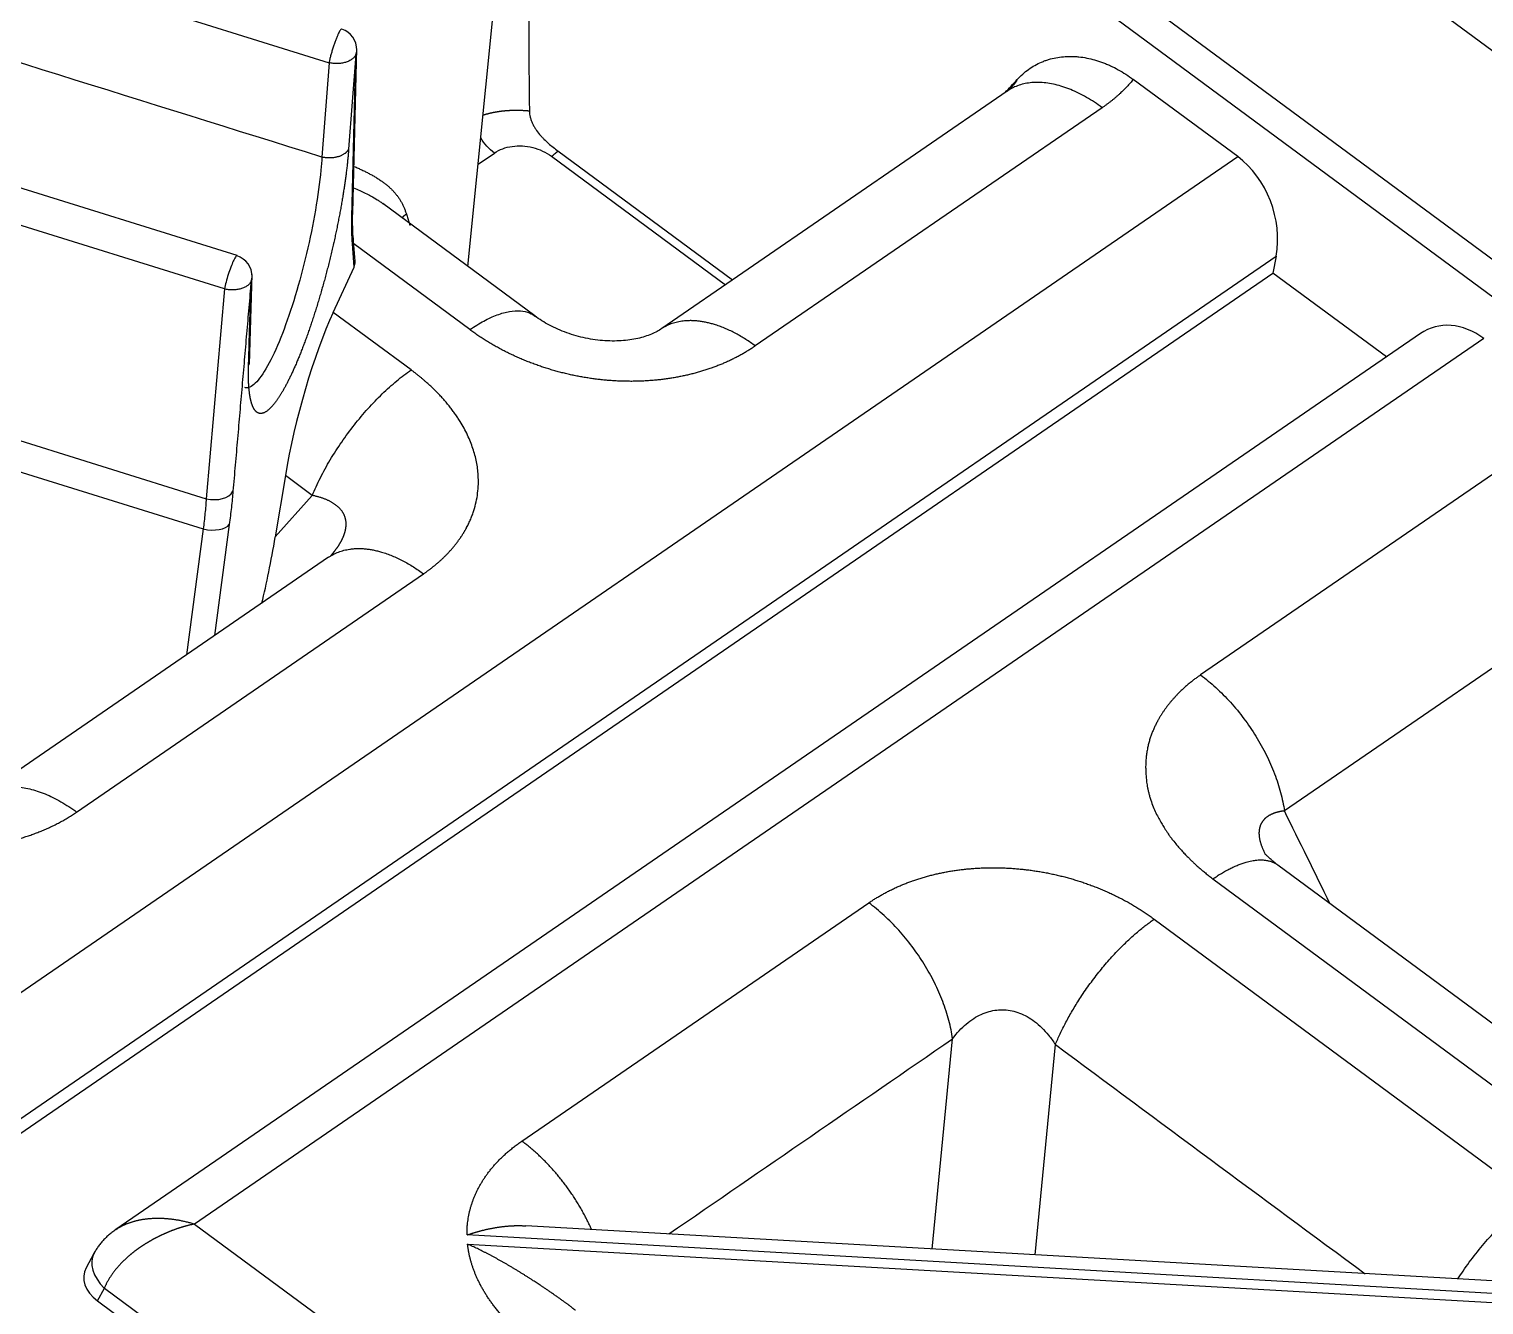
# Model space of a CAD drawing. Header units: millimetres. Extents: x -1286 to 291, y 5350 to 5880.
# Drawn here: x 125.19 to 159.14, y 5675.17 to 5704.93 of the extents above; entities that cross this region are included whole.
import ezdxf

# ---------------------------------------------------------------- set-up
doc = ezdxf.new("R2010")
doc.units = ezdxf.units.MM
doc.layers.add('粗实线层', color=7, linetype='Continuous', lineweight=35)

msp = doc.modelspace()

# ---------------------------------------------------------------- linework, layer by layer
at = {"layer": '粗实线层', "lineweight": 25}
for p, q in [((165.875, 5699.592), (133.526, 5723.486)), ((132.546, 5719.355), (164.895, 5695.46)), ((132.33, 5718.645), (164.679, 5694.75)), ((135.43, 5699.397), (136.507, 5710.185)), ((120.144, 5707.905), (132.189, 5704.148)), ((132.815, 5704.337), (132.647, 5702.133)), ((132.723, 5700.545), (132.815, 5704.338)), ((132.746, 5700.65), (132.839, 5704.476)), ((132.189, 5704.148), (132.022, 5701.948)), ((153.395, 5701.96), (150.959, 5703.76)), ((130.042, 5699.648), (117.996, 5703.405)), ((148.018, 5703.485), (139.957, 5697.952)), ((148.066, 5703.516), (148.072, 5703.52)), ((150.233, 5703.099), (142.137, 5697.541)), ((129.746, 5698.87), (117.7, 5702.627)), ((123.306, 5681.305), (153.395, 5701.96)), ((135.668, 5701.781), (136.048, 5702.042)), ((137.38, 5701.966), (141.438, 5698.969)), ((137.532, 5702.089), (141.603, 5699.082)), ((136.991, 5698.243), (133.444, 5700.863)), ((132.773, 5699.38), (132.734, 5699.928)), ((132.797, 5699.509), (132.756, 5700.081)), ((135.475, 5697.922), (132.767, 5699.922)), ((123.89, 5678.767), (154.293, 5699.638)), ((154.293, 5699.638), (154.218, 5699.239)), ((123.842, 5678.386), (154.218, 5699.239)), ((130.331, 5697.115), (130.396, 5699.208)), ((132.286, 5698.325), (132.773, 5699.38)), ((156.864, 5697.285), (154.218, 5699.239)), ((129.746, 5698.87), (129.324, 5693.978)), ((134.105, 5696.981), (132.286, 5698.325)), ((116.766, 5697.895), (129.324, 5693.978)), ((157.658, 5697.83), (127.216, 5676.932)), ((159.141, 5697.716), (129.052, 5677.06)), ((116.619, 5697.213), (129.253, 5693.273)), ((160.624, 5695.424), (152.528, 5689.867)), ((131.17, 5694.518), (130.933, 5693.086)), ((131.799, 5694.054), (131.17, 5694.518)), ((130.933, 5693.086), (131.799, 5694.054)), ((129.253, 5693.273), (128.863, 5690.336)), ((129.861, 5693.378), (129.516, 5690.785)), ((132.179, 5692.613), (124.083, 5687.055)), ((126.299, 5686.669), (134.395, 5692.226)), ((162.582, 5692.253), (154.485, 5686.696)), ((163.164, 5678.91), (154.333, 5685.434)), ((152.817, 5685.112), (161.648, 5678.588)), ((136.689, 5678.994), (144.785, 5684.551)), ((151.447, 5684.171), (160.278, 5677.648)), ((146.266, 5676.476), (146.743, 5681.381)), ((148.665, 5676.34), (149.141, 5681.244)), ((129.052, 5677.06), (156.982, 5656.429)), ((161.834, 5675.297), (135.409, 5676.804)), ((160.33, 5675.674), (136.781, 5677.018)), ((135.422, 5676.59), (161.847, 5675.083)), ((126.701, 5676.372), (126.523, 5676.039)), ((126.785, 5675.266), (126.945, 5675.565)), ((126.945, 5675.565), (154.84, 5654.959)), ((126.785, 5675.266), (154.548, 5654.759))]:
    msp.add_line(p, q, dxfattribs=at)
for centre, start, end in [((132.336, 5704.451), 358.7006, 72.6761), ((129.892, 5699.163), 358.8273, 72.7195)]:
    msp.add_arc(centre, 0.502, start, end, dxfattribs=at)
for centre, major_axis, ratio, start_param, end_param in [((118.501, 5677.009), (100.383, -17.515), 0.699163, 5.912318, 8.305403), ((118.501, 5677.009), (100.021, -17.452), 0.699163, 5.913241, 8.303431), ((118.443, 5676.673), (99.527, -17.366), 0.699163, 0.310401, 2.020246), ((138.838, 5722.456), (-1.365, -25.305), 0.057064, 5.137238, 5.590944), ((153.134, 5711.896), (-13.749, -16.176), 0.081314, 1.091957, 1.113947), ((118.501, 5677.009), (-100.383, 17.515), 0.699163, 6.161367, 8.554451), ((118.501, 5677.009), (100.021, -17.452), 0.699163, 3.021746, 5.411936), ((152.817, 5700.38), (0.656, -1.823), 0.747187, 0.904238, 2.300503), ((132.244, 5700.662), (-0.502, 0.012), 0.737927, 2.853986, 3.141607), ((132.255, 5700.045), (-0.501, -0.036), 0.843177, 2.777515, 3.317663), ((132.292, 5699.521), (-0.503, 0.064), 0.712623, 2.919285, 3.283364), ((132.117, 5695.892), (-0.88, -3.338), 0.184058, 3.94542, 5.184604), ((158.563, 5696.135), (0.656, -1.823), 0.747187, 2.300501, 3.334805), ((129.468, 5694.268), (0.501, -0.043), 0.616707, 4.47488, 6.037534), ((129.382, 5693.495), (0.498, -0.066), 0.480643, 4.514871, 6.063108), ((130.604, 5693.546), (-0.479, -3.202), 0.122449, 0.913447, 1.444662), ((127.587, 5675.897), (-0.886, 0.475), 0.65001, 6.274391, 7.43507), ((127.492, 5675.72), (-1.022, 0.165), 0.679405, 6.053253, 7.205121)]:
    msp.add_ellipse(centre, major_axis=major_axis, ratio=ratio, start_param=start_param, end_param=end_param, dxfattribs=at)
for points, degree, knots in [([(217.811, 5683.071), (217.744, 5683.321), (217.401, 5684.557), (216.633, 5686.769), (215.49, 5689.701), (214.174, 5692.611), (212.702, 5695.494), (211.073, 5698.346), (209.29, 5701.162), (207.356, 5703.937), (205.274, 5706.667), (203.048, 5709.347), (200.681, 5711.973), (198.178, 5714.54), (195.543, 5717.044), (192.779, 5719.48), (189.892, 5721.846), (186.887, 5724.136), (183.768, 5726.348), (180.541, 5728.477), (177.21, 5730.519), (173.783, 5732.473), (170.263, 5734.333), (166.658, 5736.098), (162.972, 5737.764), (159.213, 5739.329), (155.386, 5740.79), (151.498, 5742.144), (147.555, 5743.39), (143.564, 5744.525), (139.532, 5745.548), (135.464, 5746.456), (131.368, 5747.249), (127.251, 5747.924), (123.119, 5748.481), (118.979, 5748.919), (114.838, 5749.238), (110.704, 5749.436), (106.582, 5749.513), (102.479, 5749.469), (98.403, 5749.305), (94.361, 5749.02), (90.428, 5748.622), (87.514, 5748.238), (85.932, 5747.999), (85.59, 5747.946)], 3, [0, 0, 0, 0, 0.00609, 0.030175, 0.054265, 0.07836, 0.10246, 0.126565, 0.150673, 0.174786, 0.198901, 0.223018, 0.247138, 0.271259, 0.295382, 0.319506, 0.34363, 0.367754, 0.391879, 0.416004, 0.440128, 0.464253, 0.488377, 0.512501, 0.536625, 0.560748, 0.584871, 0.608994, 0.633116, 0.657239, 0.681361, 0.705483, 0.729605, 0.753727, 0.777849, 0.801972, 0.826094, 0.850217, 0.87434, 0.898463, 0.922587, 0.946711, 0.970835, 0.993691, 1, 1, 1, 1]), ([(132.398, 5704.805), (132.388, 5704.785), (132.379, 5704.762), (132.359, 5704.714), (132.349, 5704.688), (132.328, 5704.634), (132.318, 5704.606), (132.298, 5704.547), (132.288, 5704.518), (132.269, 5704.457), (132.26, 5704.427), (132.242, 5704.367), (132.234, 5704.338), (132.219, 5704.28), (132.212, 5704.252), (132.2, 5704.199), (132.195, 5704.174), (132.19, 5704.15)], 3, [0, 0, 0, 0, 0.125, 0.125, 0.25, 0.25, 0.375, 0.375, 0.5, 0.5, 0.625, 0.625, 0.75, 0.75, 0.875, 0.875, 1, 1, 1, 1]), ([(132.485, 5704.931), (132.485, 5704.931), (132.484, 5704.931), (132.479, 5704.932), (132.474, 5704.929), (132.462, 5704.918), (132.456, 5704.91), (132.441, 5704.889), (132.433, 5704.875), (132.416, 5704.844), (132.407, 5704.826), (132.398, 5704.805)], 3, [0, 0, 0, 0, 0.036994, 0.036994, 0.277746, 0.277746, 0.518497, 0.518497, 0.759249, 0.759249, 1, 1, 1, 1]), ([(132.815, 5704.334), (132.805, 5704.314), (132.792, 5704.295), (132.761, 5704.26), (132.743, 5704.243), (132.701, 5704.212), (132.678, 5704.199), (132.627, 5704.174), (132.6, 5704.164), (132.542, 5704.147), (132.511, 5704.14), (132.449, 5704.131), (132.416, 5704.128), (132.351, 5704.127), (132.318, 5704.128), (132.253, 5704.135), (132.221, 5704.141), (132.189, 5704.148)], 3, [0, 0, 0, 0, 0.125, 0.125, 0.25, 0.25, 0.375, 0.375, 0.5, 0.5, 0.625, 0.625, 0.75, 0.75, 0.875, 0.875, 1, 1, 1, 1]), ([(132.815, 5704.334), (132.816, 5704.337), (132.818, 5704.343), (132.822, 5704.351), (132.825, 5704.359), (132.827, 5704.368), (132.83, 5704.376), (132.832, 5704.385), (132.833, 5704.394), (132.835, 5704.402), (132.836, 5704.411), (132.837, 5704.419), (132.838, 5704.428), (132.838, 5704.435), (132.838, 5704.439), (132.838, 5704.44)], 3, [0, 0, 0, 0, 0.081053, 0.162111, 0.243175, 0.324245, 0.405322, 0.486407, 0.567501, 0.648605, 0.729719, 0.810844, 0.891981, 0.973132, 1, 1, 1, 1]), ([(148.25, 5703.757), (148.332, 5703.846), (148.421, 5703.925), (148.611, 5704.061), (148.712, 5704.118), (148.846, 5704.175), (148.873, 5704.186), (148.928, 5704.206), (149.011, 5704.233), (149.096, 5704.254), (149.268, 5704.287), (149.386, 5704.297), (149.537, 5704.296), (149.567, 5704.295), (149.629, 5704.291), (149.72, 5704.284), (149.812, 5704.27), (149.996, 5704.234), (150.118, 5704.199), (150.272, 5704.143), (150.302, 5704.131), (150.364, 5704.105), (150.395, 5704.092), (150.486, 5704.049), (150.547, 5704.019), (150.726, 5703.92), (150.844, 5703.845), (150.959, 5703.76)], 3, [0, 0, 0, 0, 0.125, 0.125, 0.25, 0.25, 0.28125, 0.28125, 0.3125, 0.375, 0.375, 0.5, 0.5, 0.53125, 0.53125, 0.5625, 0.625, 0.625, 0.75, 0.75, 0.78125, 0.78125, 0.8125, 0.8125, 0.875, 0.875, 1, 1, 1, 1]), ([(150.233, 5703.099), (150.112, 5703.189), (149.989, 5703.27), (149.742, 5703.411), (149.619, 5703.471), (149.375, 5703.571), (149.255, 5703.61), (149.019, 5703.666), (148.904, 5703.682), (148.683, 5703.692), (148.576, 5703.686), (148.374, 5703.651), (148.279, 5703.622), (148.15, 5703.564), (148.112, 5703.544), (148.075, 5703.522)], 3, [0, 0, 0, 0, 0.155153, 0.155153, 0.310306, 0.310306, 0.465459, 0.465459, 0.620612, 0.620612, 0.775765, 0.775765, 0.930918, 0.930918, 1, 1, 1, 1]), ([(135.777, 5702.925), (135.78, 5702.926), (135.788, 5702.929), (135.802, 5702.933), (135.818, 5702.938), (135.834, 5702.943), (135.851, 5702.948), (135.867, 5702.953), (135.884, 5702.957), (135.901, 5702.962), (135.918, 5702.966), (135.935, 5702.97), (135.952, 5702.974), (135.969, 5702.978), (135.986, 5702.982), (136.003, 5702.986), (136.021, 5702.99), (136.038, 5702.993), (136.056, 5702.996), (136.073, 5703), (136.091, 5703.003), (136.109, 5703.006), (136.127, 5703.009), (136.144, 5703.011), (136.162, 5703.014), (136.18, 5703.017), (136.198, 5703.019), (136.216, 5703.021), (136.235, 5703.023), (136.253, 5703.025), (136.271, 5703.027), (136.289, 5703.029), (136.308, 5703.031), (136.326, 5703.032), (136.344, 5703.034), (136.363, 5703.035), (136.381, 5703.036), (136.4, 5703.037), (136.418, 5703.038), (136.437, 5703.039), (136.455, 5703.04), (136.474, 5703.04), (136.493, 5703.041), (136.511, 5703.041), (136.53, 5703.041), (136.549, 5703.041), (136.567, 5703.041), (136.586, 5703.041), (136.605, 5703.041), (136.623, 5703.041), (136.642, 5703.04), (136.661, 5703.04), (136.679, 5703.039), (136.698, 5703.038), (136.717, 5703.037), (136.735, 5703.036), (136.754, 5703.035), (136.773, 5703.034), (136.791, 5703.032), (136.81, 5703.031), (136.828, 5703.029), (136.847, 5703.027), (136.859, 5703.026), (136.865, 5703.026)], 3, [0, 0, 0, 0, 0.009024, 0.026266, 0.04348, 0.060668, 0.077829, 0.094964, 0.112073, 0.129155, 0.146211, 0.163241, 0.180245, 0.197223, 0.214175, 0.231102, 0.248003, 0.264879, 0.28173, 0.298556, 0.315356, 0.332132, 0.348883, 0.365609, 0.382311, 0.398988, 0.415641, 0.43227, 0.448874, 0.465455, 0.482012, 0.498545, 0.515054, 0.53154, 0.548003, 0.564443, 0.580859, 0.597252, 0.613623, 0.629971, 0.646296, 0.662599, 0.67888, 0.695138, 0.711374, 0.727588, 0.743781, 0.759951, 0.776101, 0.792228, 0.808335, 0.82442, 0.840484, 0.856528, 0.87255, 0.888552, 0.904534, 0.920495, 0.936436, 0.952357, 0.968258, 0.984139, 1, 1, 1, 1]), ([(136.865, 5703.026), (136.866, 5702.976), (136.873, 5702.926), (136.889, 5702.864), (136.892, 5702.852), (136.899, 5702.827), (136.904, 5702.815), (136.917, 5702.778), (136.926, 5702.754), (136.948, 5702.707), (136.96, 5702.685), (136.979, 5702.651), (136.985, 5702.64), (136.999, 5702.617), (137.005, 5702.607), (137.04, 5702.553), (137.071, 5702.513), (137.119, 5702.456), (137.135, 5702.438), (137.169, 5702.401), (137.186, 5702.384), (137.238, 5702.332), (137.274, 5702.299), (137.346, 5702.236), (137.382, 5702.205), (137.457, 5702.146), (137.494, 5702.117), (137.532, 5702.089)], 3, [0, 0, 0, 0, 0.125, 0.125, 0.15625, 0.15625, 0.1875, 0.1875, 0.25, 0.25, 0.3125, 0.3125, 0.34375, 0.34375, 0.375, 0.375, 0.5, 0.5, 0.5625, 0.5625, 0.625, 0.625, 0.75, 0.75, 0.875, 0.875, 1, 1, 1, 1]), ([(136.048, 5702.042), (135.987, 5702.087), (135.928, 5702.141), (135.82, 5702.26), (135.771, 5702.325), (135.728, 5702.393)], 3, [0, 0, 0, 0, 0.507373, 0.507373, 1, 1, 1, 1]), ([(132.022, 5701.948), (132.016, 5701.851), (131.986, 5701.47), (131.885, 5700.723), (131.676, 5699.698), (131.407, 5698.694), (131.101, 5697.801), (130.786, 5697.101), (130.492, 5696.658), (130.314, 5696.552), (130.233, 5696.565), (130.222, 5696.569)], 3, [0, 0, 0, 0, 0.048109, 0.181585, 0.314709, 0.447347, 0.579794, 0.712059, 0.844453, 0.977059, 1, 1, 1, 1]), ([(132.647, 5702.133), (132.625, 5701.846), (132.582, 5701.518), (132.539, 5701.196), (132.478, 5700.846), (132.417, 5700.5), (132.264, 5699.782), (132.174, 5699.427), (132.084, 5699.074), (131.982, 5698.724), (131.881, 5698.38), (131.663, 5697.733), (131.552, 5697.448), (131.44, 5697.159), (131.222, 5696.689), (131.116, 5696.504), (131.011, 5696.322), (130.816, 5696.075), (130.643, 5695.957), (130.503, 5695.977), (130.397, 5696.133), (130.329, 5696.417), (130.316, 5696.62), (130.302, 5696.824), (130.31, 5697.082)], 2, [0, 0, 0, 0.0625, 0.0625, 0.125, 0.125, 0.1875, 0.25, 0.25, 0.3125, 0.3125, 0.375, 0.4375, 0.4375, 0.5, 0.5625, 0.5625, 0.625, 0.6875, 0.75, 0.8125, 0.875, 0.9375, 0.9375, 1, 1, 1]), ([(137.38, 5701.966), (137.404, 5701.983), (137.429, 5702.001), (137.48, 5702.042), (137.506, 5702.065), (137.532, 5702.089)], 3, [0, 0, 0, 0, 0.5, 0.5, 1, 1, 1, 1]), ([(132.782, 5701.725), (132.795, 5701.719), (132.823, 5701.707), (132.866, 5701.688), (132.911, 5701.667), (132.956, 5701.647), (133, 5701.626), (133.042, 5701.605), (133.084, 5701.584), (133.125, 5701.563), (133.165, 5701.541), (133.204, 5701.52), (133.242, 5701.498), (133.279, 5701.476), (133.316, 5701.454), (133.351, 5701.431), (133.386, 5701.408), (133.42, 5701.385), (133.452, 5701.361), (133.484, 5701.338), (133.515, 5701.313), (133.545, 5701.289), (133.575, 5701.264), (133.603, 5701.238), (133.63, 5701.212), (133.657, 5701.186), (133.683, 5701.159), (133.708, 5701.132), (133.732, 5701.104), (133.755, 5701.076), (133.777, 5701.047), (133.799, 5701.018), (133.82, 5700.988), (133.84, 5700.957), (133.859, 5700.926), (133.877, 5700.894), (133.894, 5700.862), (133.911, 5700.829), (133.927, 5700.796), (133.942, 5700.762), (133.956, 5700.727), (133.97, 5700.691), (133.982, 5700.655), (133.99, 5700.631), (133.994, 5700.619)], 3, [0, 0, 0, 0, 0.019585, 0.043768, 0.067836, 0.091796, 0.115655, 0.139422, 0.163103, 0.186707, 0.210242, 0.233714, 0.257133, 0.280506, 0.303841, 0.327146, 0.35043, 0.3737, 0.396965, 0.420233, 0.443511, 0.466809, 0.490133, 0.513493, 0.536896, 0.56035, 0.583864, 0.607444, 0.6311, 0.654838, 0.678667, 0.702593, 0.726625, 0.75077, 0.775036, 0.799429, 0.823957, 0.848626, 0.873445, 0.898418, 0.923554, 0.948859, 0.974339, 1, 1, 1, 1]), ([(132.763, 5701.23), (132.811, 5701.209), (132.858, 5701.188), (132.994, 5701.126), (133.08, 5701.083), (133.214, 5701.01), (133.266, 5700.98), (133.315, 5700.95)], 3, [0, 0, 0, 0, 0.235037, 0.235037, 0.693647, 0.693647, 1, 1, 1, 1]), ([(133.315, 5700.95), (133.339, 5700.935), (133.363, 5700.919), (133.409, 5700.888), (133.432, 5700.872), (133.454, 5700.856)], 3, [0, 0, 0, 0, 0.497377, 0.497377, 1, 1, 1, 1]), ([(133.994, 5700.619), (133.999, 5700.602), (134.01, 5700.567), (134.026, 5700.515), (134.042, 5700.463), (134.058, 5700.411), (134.069, 5700.374), (134.075, 5700.355), (134.075, 5700.354)], 3, [0, 0, 0, 0, 0.193409, 0.388644, 0.585704, 0.78459, 0.985303, 1, 1, 1, 1]), ([(129.953, 5699.517), (129.935, 5699.477), (129.915, 5699.429), (129.876, 5699.324), (129.856, 5699.266), (129.818, 5699.149), (129.801, 5699.089), (129.77, 5698.976), (129.758, 5698.923), (129.748, 5698.875)], 3, [0, 0, 0, 0, 0.25, 0.25, 0.5, 0.5, 0.75, 0.75, 1, 1, 1, 1]), ([(130.04, 5699.643), (130.04, 5699.643), (130.039, 5699.643), (130.035, 5699.643), (130.029, 5699.641), (130.018, 5699.63), (130.011, 5699.622), (129.997, 5699.6), (129.989, 5699.587), (129.972, 5699.555), (129.963, 5699.537), (129.953, 5699.517)], 3, [0, 0, 0, 0, 0.025647, 0.025647, 0.269236, 0.269236, 0.512824, 0.512824, 0.756412, 0.756412, 1, 1, 1, 1]), ([(130.37, 5699.046), (130.36, 5699.027), (130.348, 5699.008), (130.317, 5698.974), (130.299, 5698.958), (130.257, 5698.929), (130.234, 5698.915), (130.184, 5698.892), (130.156, 5698.882), (130.099, 5698.866), (130.068, 5698.86), (130.005, 5698.851), (129.973, 5698.849), (129.908, 5698.848), (129.875, 5698.85), (129.809, 5698.857), (129.777, 5698.863), (129.746, 5698.87)], 3, [0, 0, 0, 0, 0.125, 0.125, 0.25, 0.25, 0.375, 0.375, 0.5, 0.5, 0.625, 0.625, 0.75, 0.75, 0.875, 0.875, 1, 1, 1, 1]), ([(130.37, 5699.046), (130.371, 5699.049), (130.373, 5699.054), (130.377, 5699.062), (130.379, 5699.07), (130.382, 5699.079), (130.384, 5699.087), (130.387, 5699.095), (130.388, 5699.103), (130.39, 5699.111), (130.391, 5699.12), (130.393, 5699.128), (130.393, 5699.136), (130.394, 5699.145), (130.394, 5699.15), (130.394, 5699.152)], 3, [0, 0, 0, 0, 0.077264, 0.154612, 0.232044, 0.309561, 0.387164, 0.464854, 0.542632, 0.620498, 0.698453, 0.776497, 0.854632, 0.932859, 1, 1, 1, 1]), ([(135.475, 5697.922), (135.587, 5697.998), (135.696, 5698.065), (135.91, 5698.18), (136.014, 5698.228), (136.214, 5698.302), (136.31, 5698.329), (136.49, 5698.361), (136.575, 5698.366), (136.733, 5698.355), (136.806, 5698.338), (136.921, 5698.29), (136.968, 5698.263), (137.009, 5698.229)], 3, [0, 0, 0, 0, 0.173194, 0.173194, 0.346388, 0.346388, 0.519582, 0.519582, 0.692776, 0.692776, 0.865969, 0.865969, 1, 1, 1, 1]), ([(139.979, 5697.965), (139.916, 5697.916), (139.763, 5697.829), (139.454, 5697.72), (139.071, 5697.656), (138.632, 5697.651), (138.171, 5697.714), (137.724, 5697.841), (137.32, 5698.023), (137.095, 5698.164), (136.993, 5698.241)], 3, [0, 0, 0, 0, 0.130285, 0.256285, 0.378503, 0.498507, 0.618777, 0.741716, 0.868698, 1, 1, 1, 1]), ([(142.137, 5697.541), (141.804, 5697.313), (141.415, 5697.144), (141.035, 5696.98), (140.613, 5696.877), (140.198, 5696.776), (139.755, 5696.738), (139.317, 5696.701), (138.417, 5696.752), (137.97, 5696.84), (137.52, 5696.929), (137.09, 5697.078), (136.653, 5697.23), (136.25, 5697.439), (135.839, 5697.653), (135.475, 5697.922)], 2, [0, 0, 0, 0.125, 0.125, 0.25, 0.25, 0.375, 0.375, 0.5, 0.625, 0.625, 0.75, 0.75, 0.875, 0.875, 1, 1, 1]), ([(130.31, 5697.082), (130.32, 5697.105), (130.327, 5697.128), (130.332, 5697.162), (130.333, 5697.173), (130.333, 5697.184)], 3, [0, 0, 0, 0, 0.688825, 0.688825, 1, 1, 1, 1]), ([(131.799, 5694.054), (131.855, 5694.189), (131.918, 5694.327), (132.058, 5694.605), (132.135, 5694.746), (132.301, 5695.024), (132.39, 5695.163), (132.578, 5695.436), (132.677, 5695.57), (132.882, 5695.83), (132.988, 5695.957), (133.206, 5696.198), (133.317, 5696.313), (133.541, 5696.53), (133.655, 5696.632), (133.881, 5696.819), (133.994, 5696.905), (134.105, 5696.981)], 3, [0, 0, 0, 0, 0.125, 0.125, 0.25, 0.25, 0.375, 0.375, 0.5, 0.5, 0.625, 0.625, 0.75, 0.75, 0.875, 0.875, 1, 1, 1, 1]), ([(134.395, 5692.226), (134.403, 5692.232), (134.418, 5692.243), (134.442, 5692.259), (134.465, 5692.276), (134.489, 5692.293), (134.512, 5692.31), (134.534, 5692.327), (134.557, 5692.344), (134.579, 5692.361), (134.601, 5692.378), (134.623, 5692.395), (134.645, 5692.413), (134.666, 5692.43), (134.687, 5692.448), (134.708, 5692.466), (134.729, 5692.483), (134.749, 5692.501), (134.769, 5692.519), (134.789, 5692.537), (134.809, 5692.555), (134.829, 5692.573), (134.848, 5692.591), (134.867, 5692.61), (134.886, 5692.628), (134.904, 5692.647), (134.923, 5692.665), (134.941, 5692.684), (134.959, 5692.702), (134.976, 5692.721), (134.994, 5692.74), (135.011, 5692.758), (135.028, 5692.777), (135.045, 5692.796), (135.061, 5692.815), (135.078, 5692.834), (135.094, 5692.853), (135.109, 5692.872), (135.125, 5692.892), (135.14, 5692.911), (135.155, 5692.93), (135.17, 5692.95), (135.185, 5692.969), (135.199, 5692.988), (135.214, 5693.008), (135.228, 5693.027), (135.241, 5693.047), (135.255, 5693.067), (135.268, 5693.086), (135.281, 5693.106), (135.294, 5693.126), (135.307, 5693.145), (135.319, 5693.165), (135.331, 5693.185), (135.343, 5693.205), (135.355, 5693.225), (135.366, 5693.245), (135.378, 5693.265), (135.389, 5693.284), (135.413, 5693.331), (135.45, 5693.403), (135.495, 5693.503), (135.535, 5693.603), (135.58, 5693.735), (135.625, 5693.903), (135.661, 5694.107), (135.677, 5694.314), (135.673, 5694.558), (135.637, 5694.838), (135.567, 5695.099), (135.49, 5695.308), (135.422, 5695.465), (135.341, 5695.624), (135.271, 5695.744), (135.22, 5695.825), (135.193, 5695.867), (135.164, 5695.91), (135.135, 5695.952), (135.105, 5695.994), (135.074, 5696.037), (135.042, 5696.079), (135.009, 5696.121), (134.975, 5696.163), (134.94, 5696.206), (134.904, 5696.248), (134.868, 5696.29), (134.83, 5696.332), (134.792, 5696.374), (134.753, 5696.415), (134.712, 5696.457), (134.671, 5696.498), (134.629, 5696.54), (134.586, 5696.581), (134.542, 5696.622), (134.497, 5696.663), (134.451, 5696.703), (134.404, 5696.744), (134.357, 5696.784), (134.308, 5696.824), (134.259, 5696.864), (134.209, 5696.903), (134.157, 5696.942), (134.123, 5696.968), (134.105, 5696.981)], 3, [0, 0, 0, 0, 0.004758, 0.009508, 0.014248, 0.018979, 0.023701, 0.028413, 0.033116, 0.037811, 0.042496, 0.047171, 0.051838, 0.056495, 0.061143, 0.065782, 0.070412, 0.075033, 0.079645, 0.084248, 0.088842, 0.093427, 0.098002, 0.102568, 0.107124, 0.111671, 0.116209, 0.120737, 0.125255, 0.129764, 0.134263, 0.138752, 0.143232, 0.147702, 0.152162, 0.156613, 0.161054, 0.165485, 0.169906, 0.174318, 0.17872, 0.183112, 0.187495, 0.191868, 0.196231, 0.200585, 0.20493, 0.209265, 0.213591, 0.217907, 0.222214, 0.226512, 0.230801, 0.23508, 0.23935, 0.24361, 0.247861, 0.252102, 0.256333, 0.260555, 0.281308, 0.301817, 0.322082, 0.3421, 0.381591, 0.421116, 0.460653, 0.500185, 0.55923, 0.618196, 0.647794, 0.677935, 0.708623, 0.739851, 0.748228, 0.756649, 0.765112, 0.773616, 0.782162, 0.790751, 0.799381, 0.808054, 0.81677, 0.825529, 0.834332, 0.843177, 0.852066, 0.860999, 0.869974, 0.878993, 0.888053, 0.897157, 0.906301, 0.915487, 0.924714, 0.933981, 0.943289, 0.952638, 0.962028, 0.97146, 0.980932, 0.990446, 1, 1, 1, 1]), ([(132.312, 5692.747), (132.316, 5692.751), (132.323, 5692.761), (132.335, 5692.776), (132.346, 5692.791), (132.357, 5692.806), (132.368, 5692.821), (132.379, 5692.836), (132.389, 5692.851), (132.399, 5692.866), (132.409, 5692.881), (132.419, 5692.895), (132.428, 5692.91), (132.437, 5692.925), (132.446, 5692.939), (132.455, 5692.954), (132.463, 5692.968), (132.471, 5692.983), (132.478, 5692.997), (132.486, 5693.012), (132.493, 5693.026), (132.5, 5693.04), (132.507, 5693.054), (132.513, 5693.068), (132.519, 5693.082), (132.525, 5693.096), (132.531, 5693.11), (132.536, 5693.124), (132.541, 5693.138), (132.546, 5693.151), (132.55, 5693.165), (132.555, 5693.179), (132.559, 5693.192), (132.562, 5693.205), (132.566, 5693.219), (132.569, 5693.232), (132.572, 5693.245), (132.575, 5693.258), (132.577, 5693.271), (132.579, 5693.284), (132.581, 5693.296), (132.583, 5693.309), (132.585, 5693.322), (132.586, 5693.334), (132.587, 5693.346), (132.587, 5693.359), (132.588, 5693.371), (132.588, 5693.383), (132.588, 5693.395), (132.587, 5693.407), (132.587, 5693.422), (132.585, 5693.441), (132.583, 5693.462), (132.579, 5693.484), (132.574, 5693.505), (132.569, 5693.526), (132.563, 5693.547), (132.556, 5693.567), (132.548, 5693.587), (132.539, 5693.607), (132.529, 5693.627), (132.518, 5693.646), (132.506, 5693.665), (132.493, 5693.684), (132.48, 5693.703), (132.465, 5693.721), (132.45, 5693.739), (132.433, 5693.756), (132.416, 5693.774), (132.398, 5693.791), (132.379, 5693.807), (132.359, 5693.823), (132.337, 5693.839), (132.315, 5693.855), (132.293, 5693.87), (132.269, 5693.885), (132.244, 5693.899), (132.218, 5693.913), (132.192, 5693.927), (132.164, 5693.94), (132.135, 5693.953), (132.106, 5693.965), (132.076, 5693.977), (132.044, 5693.988), (132.012, 5693.999), (131.979, 5694.009), (131.945, 5694.019), (131.91, 5694.029), (131.874, 5694.037), (131.837, 5694.046), (131.812, 5694.051), (131.799, 5694.054)], 3, [0, 0, 0, 0, 0.008023, 0.016734, 0.025387, 0.033982, 0.04252, 0.051001, 0.059426, 0.067797, 0.076113, 0.084376, 0.092586, 0.100743, 0.10885, 0.116906, 0.124912, 0.13287, 0.140779, 0.148641, 0.156457, 0.164228, 0.171954, 0.179637, 0.187277, 0.194875, 0.202432, 0.20995, 0.217429, 0.22487, 0.232274, 0.239643, 0.246977, 0.254278, 0.261546, 0.268783, 0.275989, 0.283166, 0.290316, 0.297438, 0.304535, 0.311608, 0.318657, 0.325684, 0.33269, 0.339677, 0.346646, 0.353597, 0.360532, 0.367453, 0.37436, 0.387319, 0.400328, 0.413397, 0.426533, 0.439744, 0.453039, 0.466426, 0.479911, 0.493503, 0.507208, 0.521035, 0.534989, 0.549078, 0.563308, 0.577686, 0.592217, 0.606909, 0.621766, 0.636794, 0.651998, 0.667385, 0.682958, 0.698723, 0.714684, 0.730847, 0.747214, 0.763791, 0.780582, 0.79759, 0.814819, 0.832273, 0.849955, 0.867869, 0.886017, 0.904403, 0.92303, 0.9419, 0.961017, 0.980383, 1, 1, 1, 1]), ([(132.232, 5692.653), (132.232, 5692.653), (132.237, 5692.658), (132.247, 5692.669), (132.26, 5692.684), (132.273, 5692.7), (132.286, 5692.715), (132.299, 5692.73), (132.307, 5692.741), (132.312, 5692.746), (132.312, 5692.747)], 3, [0, 0, 0, 0, 0.010719, 0.176147, 0.34044, 0.50361, 0.665666, 0.826619, 0.98648, 1, 1, 1, 1]), ([(152.528, 5689.867), (152.519, 5689.861), (152.501, 5689.848), (152.474, 5689.829), (152.445, 5689.808), (152.414, 5689.786), (152.382, 5689.762), (152.348, 5689.736), (152.313, 5689.709), (152.277, 5689.68), (152.24, 5689.649), (152.185, 5689.603), (152.119, 5689.543), (152.047, 5689.474), (151.988, 5689.414), (151.939, 5689.361), (151.895, 5689.313), (151.853, 5689.265), (151.812, 5689.217), (151.772, 5689.167), (151.733, 5689.116), (151.695, 5689.064), (151.658, 5689.011), (151.623, 5688.957), (151.588, 5688.902), (151.555, 5688.845), (151.519, 5688.782), (151.483, 5688.71), (151.445, 5688.631), (151.409, 5688.548), (151.376, 5688.463), (151.346, 5688.376), (151.32, 5688.285), (151.296, 5688.186), (151.275, 5688.081), (151.26, 5687.971), (151.251, 5687.864), (151.247, 5687.761), (151.247, 5687.663), (151.251, 5687.581), (151.255, 5687.515), (151.26, 5687.46), (151.266, 5687.4), (151.275, 5687.336), (151.286, 5687.267), (151.3, 5687.194), (151.318, 5687.116), (151.34, 5687.033), (151.373, 5686.924), (151.421, 5686.795), (151.485, 5686.652), (151.55, 5686.525), (151.613, 5686.412), (151.668, 5686.322), (151.714, 5686.25), (151.754, 5686.189), (151.799, 5686.124), (151.848, 5686.057), (151.913, 5685.973), (151.99, 5685.88), (152.077, 5685.781), (152.146, 5685.707), (152.198, 5685.653), (152.234, 5685.616), (152.265, 5685.585), (152.292, 5685.558), (152.32, 5685.532), (152.354, 5685.499), (152.405, 5685.451), (152.456, 5685.405), (152.5, 5685.366), (152.532, 5685.338), (152.567, 5685.309), (152.603, 5685.279), (152.641, 5685.248), (152.682, 5685.215), (152.725, 5685.181), (152.77, 5685.147), (152.801, 5685.124), (152.817, 5685.112)], 3, [0, 0, 0, 0, 0.005135, 0.010651, 0.016547, 0.022825, 0.029484, 0.036526, 0.043951, 0.051759, 0.059952, 0.068529, 0.088308, 0.10555, 0.120248, 0.1324, 0.143498, 0.154703, 0.166018, 0.177441, 0.188976, 0.200623, 0.212383, 0.224256, 0.236242, 0.24834, 0.260547, 0.276693, 0.293196, 0.310057, 0.327276, 0.344856, 0.362799, 0.381103, 0.403086, 0.424251, 0.444591, 0.464105, 0.482791, 0.500651, 0.51011, 0.520439, 0.531641, 0.543714, 0.55666, 0.570477, 0.585165, 0.60072, 0.61714, 0.646967, 0.674194, 0.698828, 0.720872, 0.740333, 0.751799, 0.763989, 0.7769, 0.79053, 0.804879, 0.828211, 0.848946, 0.867093, 0.876072, 0.884007, 0.890898, 0.896748, 0.901556, 0.908321, 0.91894, 0.933404, 0.939472, 0.945875, 0.95261, 0.959679, 0.96708, 0.974813, 0.982878, 0.991274, 1, 1, 1, 1]), ([(152.528, 5689.867), (152.649, 5689.777), (152.769, 5689.678), (153.003, 5689.465), (153.117, 5689.35), (153.336, 5689.108), (153.441, 5688.98), (153.639, 5688.715), (153.733, 5688.577), (153.907, 5688.295), (153.988, 5688.151), (154.133, 5687.859), (154.198, 5687.712), (154.31, 5687.417), (154.358, 5687.27), (154.436, 5686.979), (154.465, 5686.836), (154.486, 5686.696)], 3, [0, 0, 0, 0, 0.125, 0.125, 0.25, 0.25, 0.375, 0.375, 0.5, 0.5, 0.625, 0.625, 0.75, 0.75, 0.875, 0.875, 1, 1, 1, 1]), ([(119.637, 5687.049), (119.645, 5687.042), (119.663, 5687.03), (119.689, 5687.01), (119.715, 5686.992), (119.742, 5686.973), (119.768, 5686.954), (119.795, 5686.936), (119.822, 5686.917), (119.849, 5686.899), (119.876, 5686.881), (119.903, 5686.863), (119.93, 5686.846), (119.957, 5686.828), (119.985, 5686.811), (120.012, 5686.793), (120.04, 5686.776), (120.068, 5686.759), (120.095, 5686.743), (120.123, 5686.726), (120.151, 5686.709), (120.179, 5686.693), (120.207, 5686.677), (120.235, 5686.661), (120.263, 5686.645), (120.292, 5686.629), (120.32, 5686.614), (120.348, 5686.599), (120.377, 5686.583), (120.405, 5686.568), (120.434, 5686.553), (120.462, 5686.539), (120.491, 5686.524), (120.52, 5686.51), (120.549, 5686.495), (120.577, 5686.481), (120.606, 5686.467), (120.635, 5686.454), (120.664, 5686.44), (120.693, 5686.427), (120.722, 5686.413), (120.751, 5686.4), (120.78, 5686.387), (120.81, 5686.374), (120.839, 5686.362), (120.868, 5686.349), (120.897, 5686.337), (120.927, 5686.325), (120.956, 5686.313), (120.985, 5686.301), (121.015, 5686.289), (121.044, 5686.278), (121.073, 5686.266), (121.103, 5686.255), (121.132, 5686.244), (121.162, 5686.233), (121.191, 5686.222), (121.221, 5686.212), (121.25, 5686.201), (121.318, 5686.178), (121.425, 5686.142), (121.571, 5686.098), (121.716, 5686.057), (121.909, 5686.007), (122.15, 5685.954), (122.442, 5685.904), (122.736, 5685.866), (123.079, 5685.839), (123.469, 5685.83), (123.829, 5685.848), (124.113, 5685.878), (124.327, 5685.908), (124.54, 5685.946), (124.7, 5685.981), (124.808, 5686.008), (124.864, 5686.023), (124.92, 5686.038), (124.976, 5686.054), (125.032, 5686.07), (125.088, 5686.088), (125.144, 5686.105), (125.199, 5686.124), (125.254, 5686.143), (125.31, 5686.163), (125.365, 5686.183), (125.419, 5686.205), (125.474, 5686.227), (125.528, 5686.249), (125.582, 5686.272), (125.635, 5686.296), (125.689, 5686.321), (125.742, 5686.346), (125.794, 5686.372), (125.847, 5686.399), (125.899, 5686.426), (125.95, 5686.454), (126.001, 5686.482), (126.052, 5686.512), (126.102, 5686.542), (126.152, 5686.573), (126.202, 5686.604), (126.25, 5686.636), (126.283, 5686.658), (126.299, 5686.669)], 3, [0, 0, 0, 0, 0.004758, 0.009508, 0.014248, 0.018979, 0.023701, 0.028413, 0.033116, 0.037811, 0.042496, 0.047171, 0.051838, 0.056495, 0.061143, 0.065782, 0.070412, 0.075033, 0.079645, 0.084248, 0.088842, 0.093427, 0.098002, 0.102568, 0.107124, 0.111671, 0.116209, 0.120737, 0.125255, 0.129764, 0.134263, 0.138752, 0.143232, 0.147702, 0.152162, 0.156613, 0.161054, 0.165485, 0.169906, 0.174318, 0.17872, 0.183112, 0.187495, 0.191868, 0.196231, 0.200585, 0.20493, 0.209265, 0.213591, 0.217907, 0.222214, 0.226512, 0.230801, 0.23508, 0.23935, 0.24361, 0.247861, 0.252102, 0.256333, 0.260555, 0.281308, 0.301817, 0.322082, 0.3421, 0.381591, 0.421116, 0.460653, 0.500185, 0.55923, 0.618196, 0.647794, 0.677935, 0.708623, 0.739851, 0.748228, 0.756649, 0.765112, 0.773616, 0.782162, 0.790751, 0.799381, 0.808054, 0.81677, 0.825529, 0.834332, 0.843177, 0.852066, 0.860999, 0.869974, 0.878993, 0.888053, 0.897157, 0.906301, 0.915487, 0.924714, 0.933981, 0.943289, 0.952638, 0.962028, 0.97146, 0.980932, 0.990446, 1, 1, 1, 1]), ([(124.14, 5687.091), (124.177, 5687.113), (124.215, 5687.133), (124.344, 5687.191), (124.439, 5687.22), (124.642, 5687.256), (124.748, 5687.262), (124.97, 5687.252), (125.085, 5687.235), (125.32, 5687.18), (125.441, 5687.141), (125.684, 5687.041), (125.808, 5686.98), (126.054, 5686.839), (126.177, 5686.758), (126.299, 5686.669)], 3, [0, 0, 0, 0, 0.069172, 0.069172, 0.22431, 0.22431, 0.379448, 0.379448, 0.534586, 0.534586, 0.689724, 0.689724, 0.844862, 0.844862, 1, 1, 1, 1]), ([(154.485, 5686.696), (154.48, 5686.695), (154.469, 5686.694), (154.452, 5686.692), (154.436, 5686.689), (154.42, 5686.687), (154.405, 5686.684), (154.389, 5686.681), (154.374, 5686.678), (154.359, 5686.675), (154.344, 5686.671), (154.33, 5686.668), (154.315, 5686.664), (154.301, 5686.66), (154.288, 5686.656), (154.274, 5686.652), (154.261, 5686.647), (154.248, 5686.643), (154.235, 5686.638), (154.222, 5686.633), (154.21, 5686.628), (154.198, 5686.623), (154.186, 5686.617), (154.174, 5686.612), (154.163, 5686.606), (154.152, 5686.6), (154.141, 5686.594), (154.13, 5686.588), (154.119, 5686.582), (154.109, 5686.576), (154.099, 5686.569), (154.09, 5686.563), (154.08, 5686.556), (154.071, 5686.549), (154.062, 5686.542), (154.053, 5686.535), (154.044, 5686.527), (154.036, 5686.52), (154.028, 5686.512), (154.02, 5686.504), (154.013, 5686.497), (154.005, 5686.489), (153.998, 5686.48), (153.991, 5686.472), (153.985, 5686.464), (153.978, 5686.455), (153.972, 5686.447), (153.966, 5686.438), (153.96, 5686.429), (153.955, 5686.42), (153.95, 5686.411), (153.945, 5686.402), (153.94, 5686.393), (153.935, 5686.383), (153.931, 5686.374), (153.927, 5686.364), (153.923, 5686.355), (153.919, 5686.345), (153.916, 5686.335), (153.913, 5686.325), (153.91, 5686.315), (153.907, 5686.304), (153.905, 5686.294), (153.902, 5686.284), (153.9, 5686.273), (153.899, 5686.262), (153.897, 5686.252), (153.896, 5686.241), (153.894, 5686.23), (153.894, 5686.219), (153.893, 5686.208), (153.892, 5686.196), (153.892, 5686.185), (153.892, 5686.174), (153.892, 5686.162), (153.893, 5686.151), (153.893, 5686.135), (153.895, 5686.117), (153.897, 5686.094), (153.901, 5686.071), (153.905, 5686.047), (153.91, 5686.023), (153.915, 5685.999), (153.922, 5685.974), (153.929, 5685.949), (153.937, 5685.923), (153.946, 5685.897), (153.955, 5685.871), (153.966, 5685.844), (153.977, 5685.817), (153.989, 5685.79), (154.002, 5685.762), (154.016, 5685.734), (154.025, 5685.715), (154.031, 5685.705), (154.031, 5685.704)], 3, [0, 0, 0, 0, 0.012219, 0.024354, 0.036406, 0.048376, 0.060263, 0.072068, 0.083792, 0.095435, 0.106997, 0.11848, 0.129883, 0.141208, 0.152454, 0.163622, 0.174713, 0.185728, 0.196666, 0.207529, 0.218317, 0.229031, 0.239671, 0.250238, 0.260733, 0.271156, 0.281509, 0.291791, 0.302003, 0.312147, 0.322223, 0.332231, 0.342173, 0.352049, 0.36186, 0.371608, 0.381291, 0.390913, 0.400473, 0.409972, 0.419412, 0.428793, 0.438116, 0.447382, 0.456592, 0.465747, 0.474849, 0.483897, 0.492894, 0.50184, 0.510736, 0.519584, 0.528384, 0.537138, 0.545846, 0.554511, 0.563133, 0.571714, 0.580254, 0.588755, 0.597218, 0.605645, 0.614037, 0.622394, 0.630719, 0.639013, 0.647277, 0.655513, 0.663721, 0.671904, 0.680062, 0.688198, 0.696312, 0.704407, 0.712482, 0.720541, 0.728585, 0.743669, 0.758813, 0.774025, 0.789315, 0.804693, 0.820167, 0.835748, 0.851443, 0.867262, 0.883213, 0.899304, 0.915544, 0.93194, 0.948499, 0.96523, 0.98214, 0.999235, 1, 1, 1, 1]), ([(144.785, 5684.551), (145.116, 5684.778), (145.504, 5684.946), (145.882, 5685.109), (146.305, 5685.212), (146.72, 5685.312), (147.163, 5685.349), (147.602, 5685.387), (148.505, 5685.335), (148.953, 5685.248), (149.403, 5685.159), (149.834, 5685.011), (150.272, 5684.86), (150.674, 5684.651), (151.085, 5684.438), (151.447, 5684.171)], 2, [0, 0, 0, 0.125, 0.125, 0.25, 0.25, 0.375, 0.375, 0.5, 0.625, 0.625, 0.75, 0.75, 0.875, 0.875, 1, 1, 1]), ([(146.743, 5681.381), (146.723, 5681.52), (146.693, 5681.664), (146.615, 5681.954), (146.568, 5682.102), (146.455, 5682.397), (146.39, 5682.544), (146.245, 5682.836), (146.165, 5682.98), (145.991, 5683.262), (145.897, 5683.4), (145.698, 5683.665), (145.593, 5683.793), (145.374, 5684.035), (145.26, 5684.149), (145.026, 5684.363), (144.906, 5684.462), (144.785, 5684.551)], 3, [0, 0, 0, 0, 0.125, 0.125, 0.25, 0.25, 0.375, 0.375, 0.5, 0.5, 0.625, 0.625, 0.75, 0.75, 0.875, 0.875, 1, 1, 1, 1]), ([(146.743, 5681.381), (146.792, 5681.447), (146.943, 5681.631), (147.223, 5681.87), (147.584, 5682.035), (147.95, 5682.076), (148.313, 5681.998), (148.668, 5681.798), (148.943, 5681.527), (149.091, 5681.321), (149.141, 5681.244)], 3, [0, 0, 0, 0, 0.076122, 0.22419, 0.364317, 0.497442, 0.630302, 0.769976, 0.917715, 1, 1, 1, 1]), ([(135.409, 5676.804), (135.405, 5677.113), (135.566, 5677.712), (135.891, 5678.272), (136.131, 5678.523), (136.374, 5678.778), (136.689, 5678.994)], 2, [0, 0, 0, 0.25, 0.5, 0.75, 0.75, 1, 1, 1]), ([(158.533, 5675.78), (158.572, 5675.841), (158.613, 5675.902), (158.749, 5676.1), (158.847, 5676.234), (159.053, 5676.495), (159.159, 5676.621), (159.377, 5676.863), (159.488, 5676.979), (159.713, 5677.196), (159.827, 5677.298), (160.054, 5677.486), (160.167, 5677.571), (160.278, 5677.648)], 3, [0, 0, 0, 0, 0.081452, 0.081452, 0.265162, 0.265162, 0.448871, 0.448871, 0.632581, 0.632581, 0.81629, 0.81629, 1, 1, 1, 1]), ([(127.214, 5676.931), (127.217, 5676.933), (127.224, 5676.938), (127.236, 5676.946), (127.25, 5676.955), (127.263, 5676.963), (127.277, 5676.972), (127.291, 5676.98), (127.305, 5676.988), (127.319, 5676.996), (127.334, 5677.004), (127.349, 5677.012), (127.363, 5677.019), (127.378, 5677.027), (127.394, 5677.034), (127.409, 5677.041), (127.425, 5677.048), (127.44, 5677.055), (127.456, 5677.062), (127.472, 5677.068), (127.491, 5677.075), (127.511, 5677.083), (127.533, 5677.091), (127.556, 5677.099), (127.58, 5677.107), (127.604, 5677.114), (127.629, 5677.122), (127.654, 5677.129), (127.68, 5677.135), (127.706, 5677.142), (127.733, 5677.148), (127.761, 5677.154), (127.789, 5677.16), (127.817, 5677.165), (127.846, 5677.17), (127.876, 5677.174), (127.906, 5677.179), (127.937, 5677.182), (127.968, 5677.186), (128, 5677.189), (128.033, 5677.191), (128.066, 5677.193), (128.099, 5677.195), (128.134, 5677.196), (128.168, 5677.197), (128.203, 5677.197), (128.239, 5677.196), (128.275, 5677.195), (128.312, 5677.194), (128.349, 5677.192), (128.387, 5677.189), (128.425, 5677.186), (128.464, 5677.182), (128.503, 5677.178), (128.543, 5677.173), (128.583, 5677.167), (128.624, 5677.161), (128.665, 5677.154), (128.707, 5677.146), (128.748, 5677.138), (128.791, 5677.129), (128.833, 5677.119), (128.877, 5677.109), (128.92, 5677.098), (128.964, 5677.086), (129.008, 5677.074), (129.037, 5677.065), (129.052, 5677.06)], 3, [0, 0, 0, 0, 0.007011, 0.016817, 0.026637, 0.036471, 0.04632, 0.056183, 0.066061, 0.075954, 0.085863, 0.095786, 0.105726, 0.115681, 0.125652, 0.135639, 0.145642, 0.155662, 0.165698, 0.175751, 0.185822, 0.199299, 0.212961, 0.226809, 0.240842, 0.25506, 0.269465, 0.284056, 0.298833, 0.313797, 0.328947, 0.344284, 0.359809, 0.375521, 0.39142, 0.407508, 0.423783, 0.440246, 0.456897, 0.473736, 0.490764, 0.50798, 0.525385, 0.542979, 0.560762, 0.578734, 0.596896, 0.615246, 0.633786, 0.652515, 0.671434, 0.690543, 0.709842, 0.72933, 0.749009, 0.768877, 0.788936, 0.809185, 0.829624, 0.850254, 0.871074, 0.892085, 0.913286, 0.934679, 0.956262, 0.978035, 1, 1, 1, 1]), ([(129.052, 5677.06), (129.045, 5677.059), (129.031, 5677.056), (129.009, 5677.051), (128.988, 5677.047), (128.966, 5677.042), (128.945, 5677.037), (128.924, 5677.032), (128.903, 5677.027), (128.882, 5677.021), (128.861, 5677.016), (128.84, 5677.01), (128.82, 5677.005), (128.799, 5676.999), (128.779, 5676.993), (128.759, 5676.987), (128.738, 5676.98), (128.718, 5676.974), (128.698, 5676.968), (128.678, 5676.961), (128.659, 5676.955), (128.639, 5676.948), (128.62, 5676.941), (128.6, 5676.934), (128.581, 5676.927), (128.562, 5676.92), (128.543, 5676.913), (128.524, 5676.906), (128.505, 5676.899), (128.487, 5676.891), (128.468, 5676.884), (128.45, 5676.876), (128.431, 5676.869), (128.413, 5676.861), (128.395, 5676.853), (128.378, 5676.846), (128.36, 5676.838), (128.342, 5676.83), (128.325, 5676.822), (128.307, 5676.814), (128.29, 5676.806), (128.273, 5676.798), (128.256, 5676.79), (128.24, 5676.782), (128.223, 5676.774), (128.206, 5676.766), (128.19, 5676.757), (128.174, 5676.749), (128.158, 5676.741), (128.142, 5676.733), (128.126, 5676.724), (128.11, 5676.716), (128.095, 5676.708), (128.08, 5676.699), (128.064, 5676.691), (128.049, 5676.682), (128.034, 5676.674), (128.02, 5676.666), (128.005, 5676.657), (127.99, 5676.649), (127.976, 5676.64), (127.962, 5676.632), (127.948, 5676.623), (127.934, 5676.615), (127.92, 5676.606), (127.906, 5676.598), (127.893, 5676.59), (127.879, 5676.581), (127.866, 5676.573), (127.853, 5676.564), (127.84, 5676.556), (127.827, 5676.547), (127.815, 5676.539), (127.802, 5676.531), (127.79, 5676.522), (127.777, 5676.514), (127.765, 5676.506), (127.753, 5676.497), (127.741, 5676.489), (127.73, 5676.481), (127.718, 5676.472), (127.707, 5676.464), (127.696, 5676.456), (127.684, 5676.448), (127.673, 5676.439), (127.663, 5676.431), (127.652, 5676.423), (127.641, 5676.415), (127.631, 5676.407), (127.621, 5676.399), (127.61, 5676.391), (127.6, 5676.383), (127.59, 5676.375), (127.581, 5676.367), (127.571, 5676.359), (127.561, 5676.351), (127.552, 5676.344), (127.535, 5676.329), (127.509, 5676.307), (127.477, 5676.278), (127.445, 5676.249), (127.414, 5676.22), (127.384, 5676.19), (127.354, 5676.161), (127.325, 5676.131), (127.298, 5676.101), (127.271, 5676.071), (127.245, 5676.041), (127.22, 5676.011), (127.195, 5675.981), (127.172, 5675.951), (127.149, 5675.921), (127.127, 5675.891), (127.106, 5675.861), (127.086, 5675.831), (127.067, 5675.801), (127.049, 5675.771), (127.031, 5675.741), (127.015, 5675.711), (126.999, 5675.682), (126.984, 5675.652), (126.97, 5675.623), (126.957, 5675.594), (126.949, 5675.574), (126.945, 5675.565)], 3, [0, 0, 0, 0, 0.008289, 0.016537, 0.024744, 0.032909, 0.041033, 0.049116, 0.057157, 0.065157, 0.073116, 0.081033, 0.088909, 0.096744, 0.104538, 0.11229, 0.120001, 0.12767, 0.135299, 0.142886, 0.150432, 0.157936, 0.1654, 0.172822, 0.180203, 0.187543, 0.194841, 0.202098, 0.209314, 0.216489, 0.223623, 0.230715, 0.237767, 0.244777, 0.251746, 0.258674, 0.26556, 0.272406, 0.27921, 0.285974, 0.292696, 0.299377, 0.306017, 0.312616, 0.319174, 0.325691, 0.332166, 0.338601, 0.344995, 0.351347, 0.357659, 0.36393, 0.370159, 0.376348, 0.382495, 0.388602, 0.394668, 0.400693, 0.406677, 0.41262, 0.418522, 0.424383, 0.430203, 0.435983, 0.441721, 0.447419, 0.453076, 0.458692, 0.464267, 0.469802, 0.475296, 0.480749, 0.486161, 0.491533, 0.496864, 0.502154, 0.507404, 0.512613, 0.517781, 0.522909, 0.527996, 0.533043, 0.538049, 0.543014, 0.547939, 0.552824, 0.557668, 0.562472, 0.567235, 0.571958, 0.576641, 0.581283, 0.585885, 0.590446, 0.594968, 0.599449, 0.60389, 0.608291, 0.624411, 0.640438, 0.656373, 0.672218, 0.687973, 0.703639, 0.719217, 0.734708, 0.750114, 0.765435, 0.780672, 0.795827, 0.810901, 0.825894, 0.840809, 0.855645, 0.870405, 0.88509, 0.8997, 0.914237, 0.928702, 0.943097, 0.957423, 0.971682, 0.985873, 1, 1, 1, 1]), ([(135.409, 5676.804), (135.418, 5676.807), (135.436, 5676.813), (135.462, 5676.822), (135.489, 5676.831), (135.516, 5676.839), (135.543, 5676.848), (135.57, 5676.856), (135.597, 5676.864), (135.624, 5676.872), (135.651, 5676.88), (135.678, 5676.888), (135.705, 5676.895), (135.732, 5676.902), (135.759, 5676.909), (135.787, 5676.916), (135.814, 5676.923), (135.841, 5676.93), (135.869, 5676.936), (135.896, 5676.942), (135.924, 5676.948), (135.951, 5676.954), (135.979, 5676.959), (136.006, 5676.964), (136.034, 5676.969), (136.062, 5676.974), (136.089, 5676.979), (136.117, 5676.983), (136.145, 5676.988), (136.173, 5676.992), (136.2, 5676.995), (136.228, 5676.999), (136.256, 5677.002), (136.284, 5677.005), (136.312, 5677.008), (136.34, 5677.011), (136.368, 5677.013), (136.395, 5677.015), (136.423, 5677.017), (136.451, 5677.018), (136.479, 5677.02), (136.507, 5677.021), (136.535, 5677.022), (136.563, 5677.022), (136.591, 5677.023), (136.618, 5677.023), (136.646, 5677.022), (136.674, 5677.022), (136.702, 5677.021), (136.73, 5677.02), (136.756, 5677.019), (136.774, 5677.018), (136.782, 5677.018)], 3, [0, 0, 0, 0, 0.01902, 0.038098, 0.057231, 0.076419, 0.095662, 0.114958, 0.134305, 0.153705, 0.173154, 0.192653, 0.212201, 0.231796, 0.251437, 0.271124, 0.290855, 0.31063, 0.330448, 0.350307, 0.370207, 0.390147, 0.410126, 0.430143, 0.450197, 0.470287, 0.490412, 0.510571, 0.530764, 0.55099, 0.571248, 0.591536, 0.611854, 0.632202, 0.652579, 0.672983, 0.693414, 0.713872, 0.734355, 0.754864, 0.775396, 0.795953, 0.816532, 0.837133, 0.857757, 0.878401, 0.899065, 0.919749, 0.940452, 0.961172, 0.981911, 1, 1, 1, 1]), ([(137.938, 5675.049), (137.934, 5675.052), (137.925, 5675.059), (137.911, 5675.07), (137.896, 5675.081), (137.88, 5675.093), (137.864, 5675.106), (137.846, 5675.119), (137.828, 5675.133), (137.808, 5675.148), (137.788, 5675.163), (137.767, 5675.179), (137.744, 5675.196), (137.721, 5675.213), (137.696, 5675.231), (137.671, 5675.25), (137.644, 5675.269), (137.616, 5675.289), (137.588, 5675.309), (137.558, 5675.331), (137.527, 5675.353), (137.482, 5675.384), (137.426, 5675.423), (137.359, 5675.47), (137.294, 5675.514), (137.233, 5675.555), (137.175, 5675.594), (137.12, 5675.631), (137.069, 5675.664), (137.022, 5675.696), (136.978, 5675.724), (136.931, 5675.755), (136.879, 5675.788), (136.821, 5675.825), (136.762, 5675.862), (136.704, 5675.899), (136.645, 5675.935), (136.587, 5675.971), (136.528, 5676.006), (136.469, 5676.041), (136.41, 5676.076), (136.351, 5676.111), (136.292, 5676.145), (136.234, 5676.178), (136.175, 5676.211), (136.116, 5676.244), (136.057, 5676.276), (135.999, 5676.308), (135.94, 5676.339), (135.882, 5676.369), (135.824, 5676.399), (135.766, 5676.429), (135.708, 5676.457), (135.65, 5676.485), (135.593, 5676.513), (135.536, 5676.539), (135.479, 5676.565), (135.441, 5676.582), (135.422, 5676.59)], 3, [0, 0, 0, 0, 0.006371, 0.013111, 0.02022, 0.0277, 0.035552, 0.043778, 0.052378, 0.061354, 0.070707, 0.080439, 0.090551, 0.101045, 0.111921, 0.123182, 0.134829, 0.146863, 0.159288, 0.172103, 0.185313, 0.198918, 0.228318, 0.256253, 0.282709, 0.307673, 0.331132, 0.353073, 0.373486, 0.392357, 0.409678, 0.425437, 0.448272, 0.471073, 0.493839, 0.516565, 0.53925, 0.561891, 0.584483, 0.607025, 0.629514, 0.651946, 0.674318, 0.696626, 0.718867, 0.741036, 0.763131, 0.785146, 0.807078, 0.828922, 0.850675, 0.872331, 0.893886, 0.915336, 0.936677, 0.957904, 0.979013, 1, 1, 1, 1]), ([(136.978, 5674.239), (136.636, 5674.492), (136.359, 5674.777), (136.087, 5675.057), (135.889, 5675.358), (135.692, 5675.658), (135.456, 5676.279), (135.422, 5676.59)], 2, [0, 0, 0, 0.25, 0.25, 0.5, 0.5, 0.75, 1, 1, 1])]:
    msp.add_open_spline(points, degree=degree, knots=knots, dxfattribs=at)
for points, degree in [([(132.022, 5701.948), (127.928, 5703.225), (123.834, 5704.502), (119.74, 5705.779)], 3), ([(148.25, 5703.757), (148.196, 5703.674), (148.13, 5703.59), (148.054, 5703.507)], 3), ([(150.959, 5703.76), (150.664, 5703.395), (150.233, 5703.099)], 2), ([(148.075, 5703.522), (148.056, 5703.51), (148.037, 5703.499), (148.019, 5703.486)], 3), ([(136.048, 5702.042), (136.107, 5702.083), (136.236, 5702.149), (136.461, 5702.205), (136.701, 5702.215), (136.944, 5702.178), (137.178, 5702.095), (137.315, 5702.014), (137.38, 5701.966)], 3), ([(132.734, 5699.928), (132.727, 5700.019), (132.719, 5700.213), (132.72, 5700.43), (132.723, 5700.545)], 3), ([(132.743, 5700.151), (132.737, 5700.644)], 1), ([(130.37, 5699.052), (129.947, 5694.152)], 1), ([(130.31, 5697.082), (130.37, 5699.052)], 1), ([(129.947, 5694.152), (129.936, 5694.029), (129.912, 5693.778), (129.879, 5693.513), (129.861, 5693.378)], 3), ([(129.324, 5693.978), (129.316, 5693.867), (129.296, 5693.638), (129.268, 5693.396), (129.253, 5693.273)], 3), ([(132.311, 5692.747), (132.237, 5692.65)], 1), ([(155.548, 5684.536), (155.194, 5685.256), (154.84, 5685.976), (154.485, 5686.696)], 3), ([(154.364, 5685.41), (154.059, 5685.642), (154.03, 5685.706)], 2), ([(140.118, 5676.827), (142.326, 5678.345), (144.534, 5679.863), (146.743, 5681.381)], 3), ([(149.141, 5681.244), (151.55, 5679.463), (153.958, 5677.681), (156.367, 5675.9)], 3), ([(127.227, 5676.94), (126.884, 5676.712), (126.694, 5676.359)], 2)]:
    msp.add_open_spline(points, degree=degree, dxfattribs=at)
for points, weights in [([(132.647, 5702.133), (132.56, 5701.958), (132.302, 5701.881), (132.022, 5701.948)], [1.17033403273, 0.943216369565, 0.94322198923, 1.17035089172]), ([(133.898, 5700.528), (133.922, 5700.562), (133.954, 5700.593), (133.994, 5700.619)], [1.12006170429, 1.06334321557, 1.02672056204, 1.0101937437]), ([(139.999, 5697.976), (139.973, 5697.961), (139.948, 5697.945), (139.923, 5697.928)], [1.03425315693, 1.03733997554, 1.04063542708, 1.04413951157]), ([(142.137, 5697.541), (141.341, 5698.13), (140.564, 5698.298), (139.999, 5697.976)], [1.10246777921, 0.994659956321, 0.971921753115, 1.03425316959]), ([(132.18, 5692.613), (132.743, 5692.999), (133.554, 5692.847), (134.395, 5692.226)], [1.04413569871, 0.969877275165, 0.989323839227, 1.10247539089]), ([(152.817, 5685.112), (153.46, 5685.553), (154.004, 5685.677), (154.333, 5685.433)], [1.10247002689, 1.0064759273, 0.977927407424, 1.01682446727]), ([(149.141, 5681.244), (149.617, 5682.403), (150.494, 5683.517), (151.447, 5684.171)], [1.1024598737, 0.965841573989, 0.965846708959, 1.10247527861]), ([(138.315, 5676.933), (137.942, 5677.772), (137.361, 5678.497), (136.689, 5678.994)], [1.01224814215, 0.980276093533, 1.01089793959, 1.10411368032])]:
    msp.add_rational_spline(points, weights, degree=3, dxfattribs=at)

doc.saveas('drawing.dxf')
